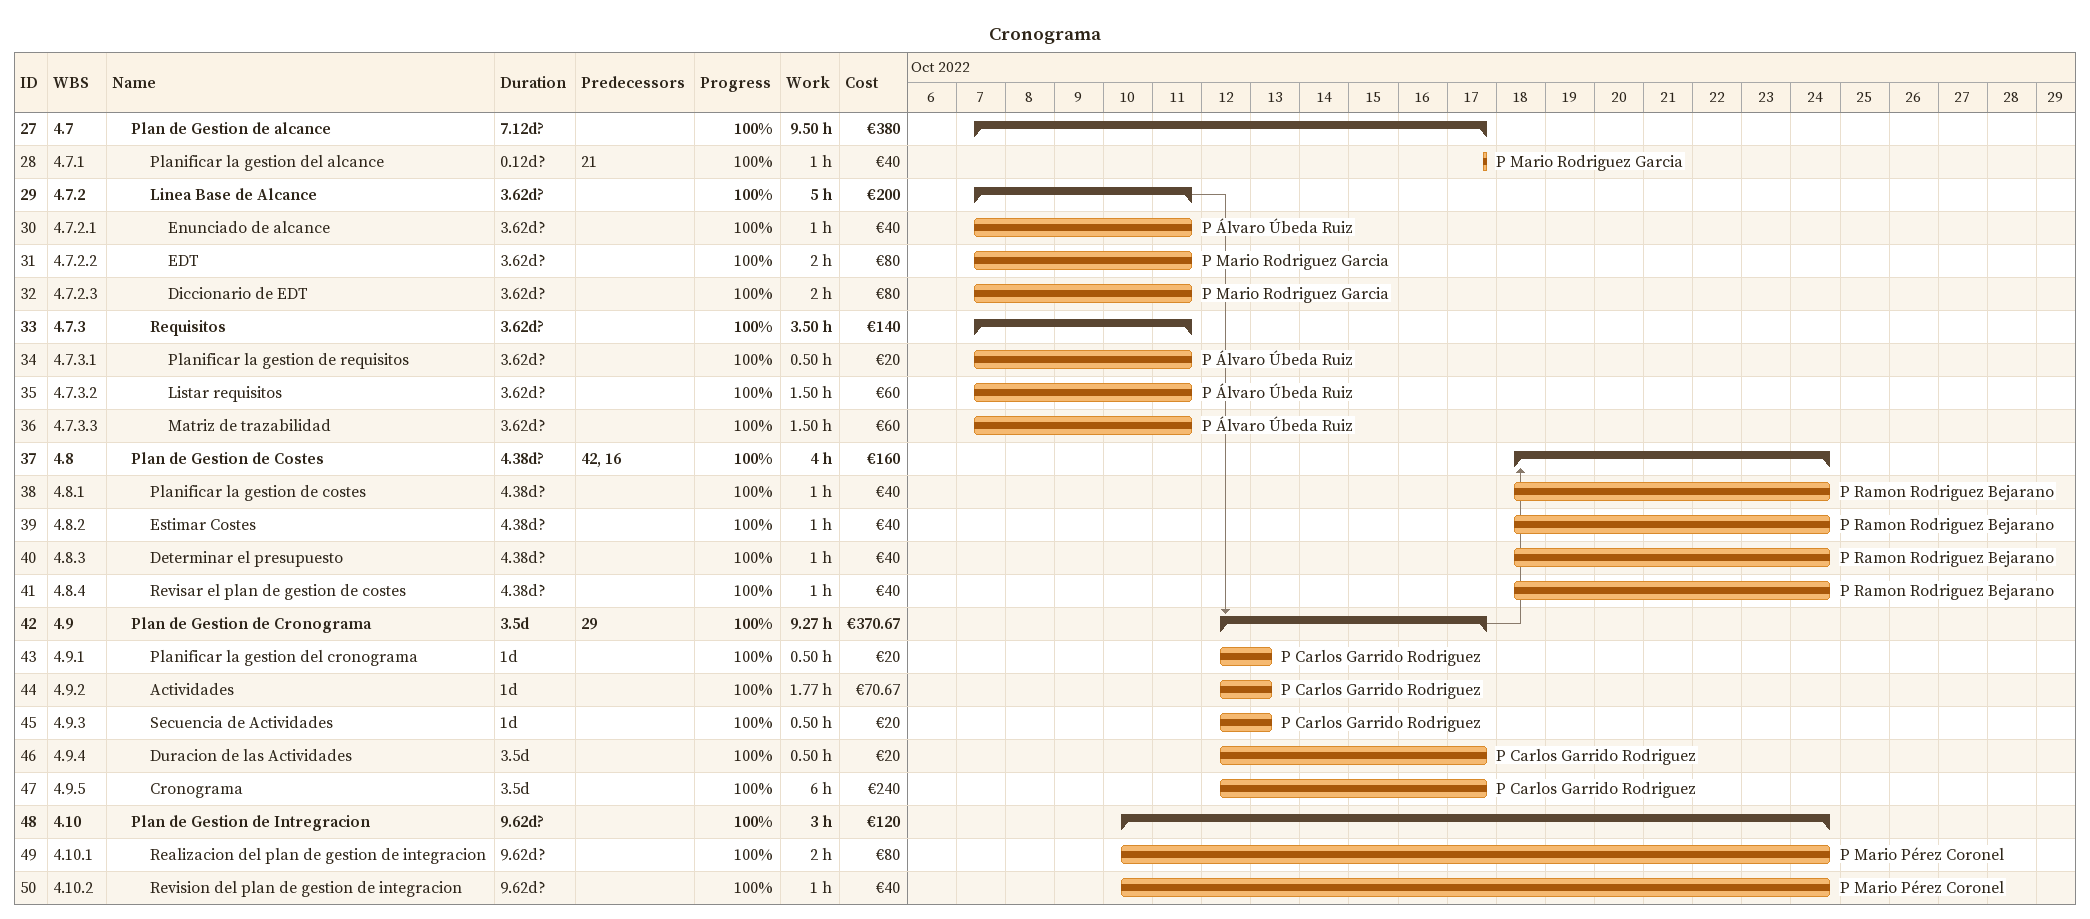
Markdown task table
Cronograma

| ID | WBS | Task | Duration | Start | Finish | Predecessors | Resources | % complete | Work (h) | Cost (€) |
|---|---|---|---|---|---|---|---|---|---|---|
| 27 | 4.7 | **Plan de Gestion de alcance** | 7.12d? | 2022-10-07 | 2022-10-17 |  |  | 100 | 9.50 | 380 |
| 28 | 4.7.1 | Planificar la gestion del alcance | 0.12d? | 2022-10-17 | 2022-10-17 | 21 | P Mario Rodriguez Garcia | 100 | 1 | 40 |
| 29 | 4.7.2 | **Linea Base de Alcance** | 3.62d? | 2022-10-07 | 2022-10-11 |  |  | 100 | 5 | 200 |
| 30 | 4.7.2.1 | Enunciado de alcance | 3.62d? | 2022-10-07 | 2022-10-11 |  | P Álvaro Úbeda Ruiz | 100 | 1 | 40 |
| 31 | 4.7.2.2 | EDT | 3.62d? | 2022-10-07 | 2022-10-11 |  | P Mario Rodriguez Garcia | 100 | 2 | 80 |
| 32 | 4.7.2.3 | Diccionario de EDT | 3.62d? | 2022-10-07 | 2022-10-11 |  | P Mario Rodriguez Garcia | 100 | 2 | 80 |
| 33 | 4.7.3 | **Requisitos** | 3.62d? | 2022-10-07 | 2022-10-11 |  |  | 100 | 3.50 | 140 |
| 34 | 4.7.3.1 | Planificar la gestion de requisitos | 3.62d? | 2022-10-07 | 2022-10-11 |  | P Álvaro Úbeda Ruiz | 100 | 0.50 | 20 |
| 35 | 4.7.3.2 | Listar requisitos | 3.62d? | 2022-10-07 | 2022-10-11 |  | P Álvaro Úbeda Ruiz | 100 | 1.50 | 60 |
| 36 | 4.7.3.3 | Matriz de trazabilidad | 3.62d? | 2022-10-07 | 2022-10-11 |  | P Álvaro Úbeda Ruiz | 100 | 1.50 | 60 |
| 37 | 4.8 | **Plan de Gestion de Costes** | 4.38d? | 2022-10-18 | 2022-10-24 | 42, 16 |  | 100 | 4 | 160 |
| 38 | 4.8.1 | Planificar la gestion de costes | 4.38d? | 2022-10-18 | 2022-10-24 |  | P Ramon Rodriguez Bejarano | 100 | 1 | 40 |
| 39 | 4.8.2 | Estimar Costes | 4.38d? | 2022-10-18 | 2022-10-24 |  | P Ramon Rodriguez Bejarano | 100 | 1 | 40 |
| 40 | 4.8.3 | Determinar el presupuesto | 4.38d? | 2022-10-18 | 2022-10-24 |  | P Ramon Rodriguez Bejarano | 100 | 1 | 40 |
| 41 | 4.8.4 | Revisar el plan de gestion de costes | 4.38d? | 2022-10-18 | 2022-10-24 |  | P Ramon Rodriguez Bejarano | 100 | 1 | 40 |
| 42 | 4.9 | **Plan de Gestion de Cronograma** | 3.5d | 2022-10-12 | 2022-10-17 | 29 |  | 100 | 9.27 | 370.67 |
| 43 | 4.9.1 | Planificar la gestion del cronograma | 1d | 2022-10-12 | 2022-10-13 |  | P Carlos Garrido Rodriguez | 100 | 0.50 | 20 |
| 44 | 4.9.2 | Actividades | 1d | 2022-10-12 | 2022-10-13 |  | P Carlos Garrido Rodriguez | 100 | 1.77 | 70.67 |
| 45 | 4.9.3 | Secuencia de Actividades | 1d | 2022-10-12 | 2022-10-13 |  | P Carlos Garrido Rodriguez | 100 | 0.50 | 20 |
| 46 | 4.9.4 | Duracion de las Actividades | 3.5d | 2022-10-12 | 2022-10-17 |  | P Carlos Garrido Rodriguez | 100 | 0.50 | 20 |
| 47 | 4.9.5 | Cronograma | 3.5d | 2022-10-12 | 2022-10-17 |  | P Carlos Garrido Rodriguez | 100 | 6 | 240 |
| 48 | 4.10 | **Plan de Gestion de Intregracion** | 9.62d? | 2022-10-10 | 2022-10-24 |  |  | 100 | 3 | 120 |
| 49 | 4.10.1 | Realizacion del plan de gestion de integracion | 9.62d? | 2022-10-10 | 2022-10-24 |  | P Mario Pérez Coronel | 100 | 2 | 80 |
| 50 | 4.10.2 | Revision del plan de gestion de integracion | 9.62d? | 2022-10-10 | 2022-10-24 |  | P Mario Pérez Coronel | 100 | 1 | 40 |
